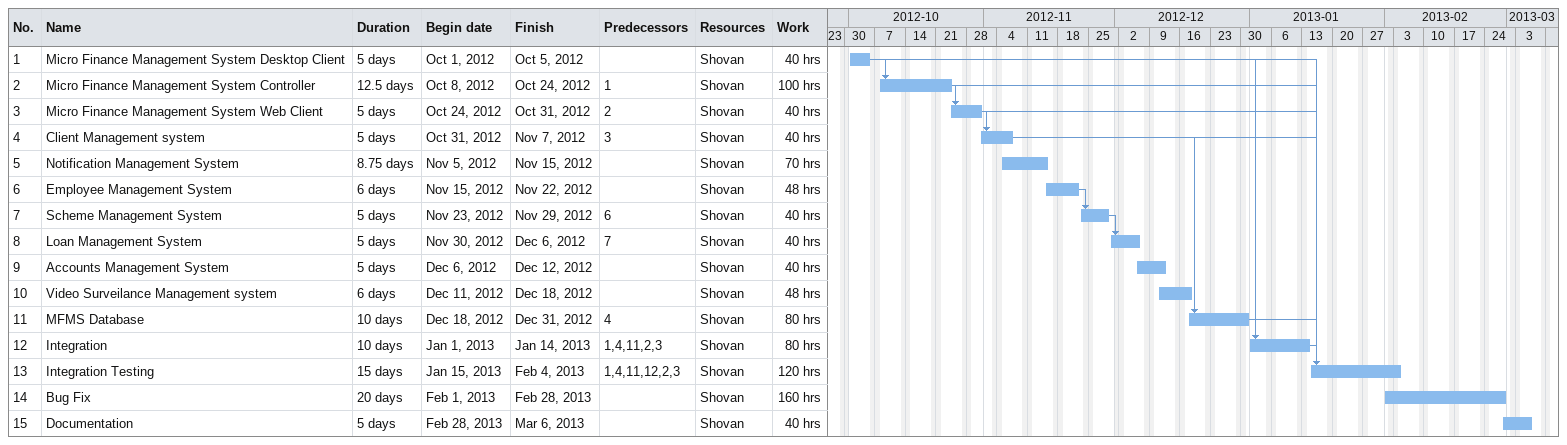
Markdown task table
| ID | Task | Duration | Start | Finish | Predecessors | Resources | Work (h) |
|---|---|---|---|---|---|---|---|
| 1 | Micro Finance Management System Desktop Client | 5d | 2012-10-01 | 2012-10-05 |  | Shovan | 40 |
| 2 | Micro Finance Management System Controller | 12.5d | 2012-10-08 | 2012-10-24 | 1 | Shovan | 100 |
| 3 | Micro Finance Management System Web Client | 5d | 2012-10-24 | 2012-10-31 | 2 | Shovan | 40 |
| 4 | Client Management system | 5d | 2012-10-31 | 2012-11-07 | 3 | Shovan | 40 |
| 5 | Notification Management System | 8.75d | 2012-11-05 | 2012-11-15 |  | Shovan | 70 |
| 6 | Employee Management System | 6d | 2012-11-15 | 2012-11-22 |  | Shovan | 48 |
| 7 | Scheme Management System | 5d | 2012-11-23 | 2012-11-29 | 6 | Shovan | 40 |
| 8 | Loan Management System | 5d | 2012-11-30 | 2012-12-06 | 7 | Shovan | 40 |
| 9 | Accounts Management System | 5d | 2012-12-06 | 2012-12-12 |  | Shovan | 40 |
| 10 | Video Surveilance Management system | 6d | 2012-12-11 | 2012-12-18 |  | Shovan | 48 |
| 11 | MFMS Database | 10d | 2012-12-18 | 2012-12-31 | 4 | Shovan | 80 |
| 12 | Integration | 10d | 2013-01-01 | 2013-01-14 | 1, 4, 11, 2, 3 | Shovan | 80 |
| 13 | Integration Testing | 15d | 2013-01-15 | 2013-02-04 | 1, 4, 11, 12, 2, 3 | Shovan | 120 |
| 14 | Bug Fix | 20d | 2013-02-01 | 2013-02-28 |  | Shovan | 160 |
| 15 | Documentation | 5d | 2013-02-28 | 2013-03-06 |  | Shovan | 40 |
